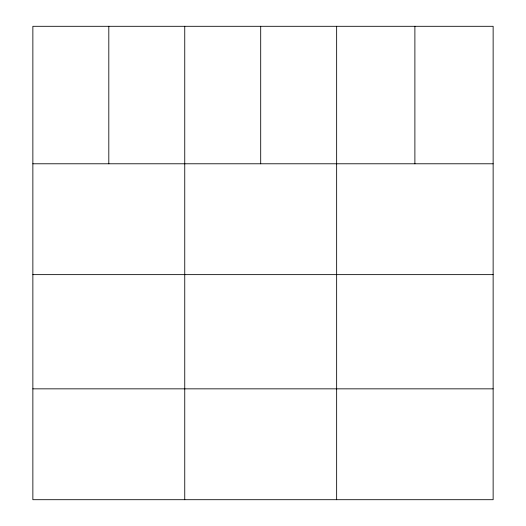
<?xml version="1.0" encoding="UTF-8"?>
<svg xmlns="http://www.w3.org/2000/svg" width="526" height="526" viewBox="0 0 526 526"><rect width="100%" height="100%" fill="white"/><g stroke="black" fill="none" stroke-linecap="round" stroke-linejoin="round"><path stroke-width="0.79" d="M493.138 163.783L493.138 499.7L32.862 499.7L32.862 26.3L493.138 26.3L493.138 163.783L32.862 163.783M32.862 274.638L493.138 274.638M32.862 388.845L493.138 388.845M414.889 26.3L414.889 163.783M336.647 26.3L336.647 499.7M260.699 26.3L260.699 163.783M184.751 26.3L184.751 499.7M108.81 26.3L108.81 163.783"/></g></svg>
